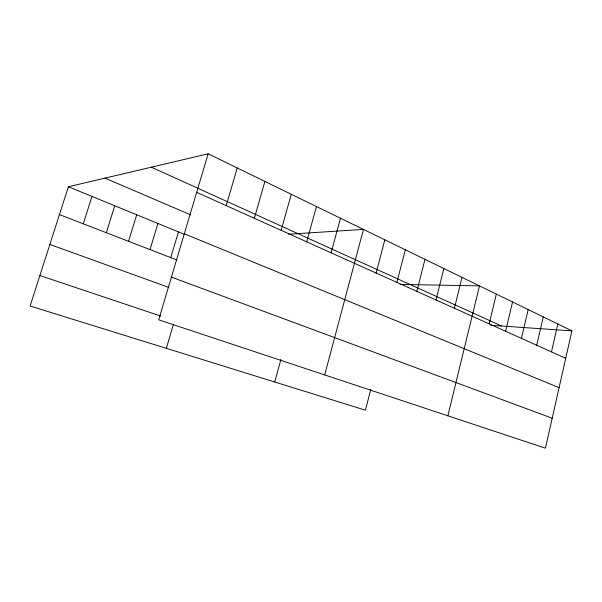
<?xml version="1.0" encoding="UTF-8"?>
<svg xmlns="http://www.w3.org/2000/svg" width="602" height="602" viewBox="0 0 602 602"><rect width="100%" height="100%" fill="white"/><g stroke="black" fill="none" stroke-linecap="round" stroke-linejoin="round"><path stroke-width="0.9" d="M571.9 330.859L545.435 448.189L158.695 319.828L208.142 153.811L571.9 330.859L490.75 325.276M551.47 351.877L557.828 324.011M536.721 345.239L543.267 316.923M521.445 338.369L528.18 309.578M505.605 331.25L512.543 301.971M489.178 323.861L496.334 294.077M447.865 415.809L479.501 285.882L399.991 284.4M454.405 308.232L462.027 277.379M435.991 299.954L443.862 268.537M416.84 291.338L424.974 259.342M396.891 282.376L405.312 249.777M370.764 389.471L365.422 410.173L30.1 306.019L68.38 186.748L208.142 153.811M376.115 273.03L384.821 239.807M324.696 374.926L363.465 229.407L288.606 234.223M331.115 252.795L340.484 218.225M306.711 241.823L316.449 206.524M274.723 381.999L280.938 359.364M281.157 230.333L291.285 194.28M254.36 218.285L264.903 181.435M226.232 205.636L237.226 167.966M166.34 348.332L173.481 324.139M170.757 257.618L178.448 231.89M150.011 249.597L157.935 223.47M128.55 241.304L136.707 214.771M106.328 232.718L114.734 205.756M83.309 223.824L91.971 196.425M39.89 275.528L160.802 316.095M49.861 244.45L168.703 287.38M171.419 277.123L552.192 418.209M59.44 214.605L176.868 259.974M184.325 233.787L559.092 387.643M68.38 186.748L184.49 234.366M104.974 178.124L190.736 214.876M196.666 192.347L565.714 358.28M151.38 167.19L501.609 326.021"/></g></svg>
